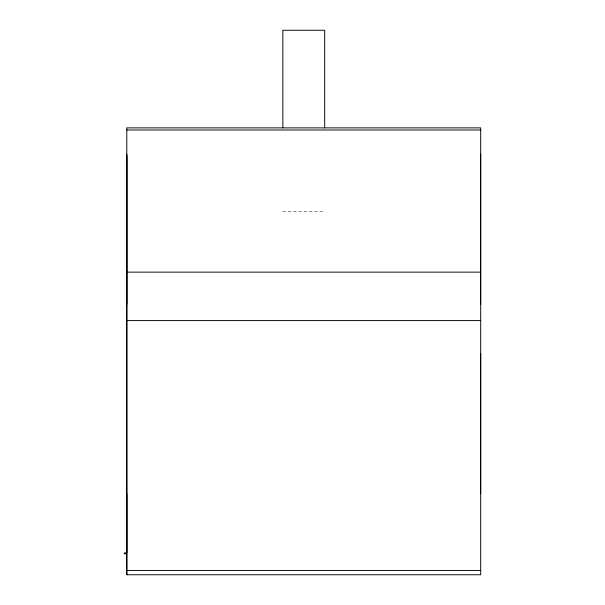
<?xml version="1.0" encoding="UTF-8"?>
<svg xmlns="http://www.w3.org/2000/svg" width="605" height="605" viewBox="0 0 605 605"><rect width="100%" height="100%" fill="white"/><g stroke="black" fill="none" stroke-linecap="round" stroke-linejoin="round"><path stroke-width="0.45" stroke-dasharray="3.02 2.27" d="M282.837 211.546L324.673 211.546"/><path stroke-width="0.91" d="M480.703 353.532L480.695 574.75L126.808 574.75L126.808 493.733M126.808 304.345L126.808 154.071M480.695 304.345L480.695 154.071M126.808 129.992L480.695 129.992M126.808 156.211L126.808 552.94M126.808 272.137L480.695 272.137M126.808 320.582L480.695 320.582M126.808 570.462L480.695 570.462M480.695 493.733L480.695 127.874L126.808 127.874L126.808 574.75M324.673 127.874L324.673 30.25L282.837 30.25L282.837 127.874M126.248 552.94L124.297 552.94L124.297 553.779L126.248 553.779L126.248 552.94"/></g></svg>
